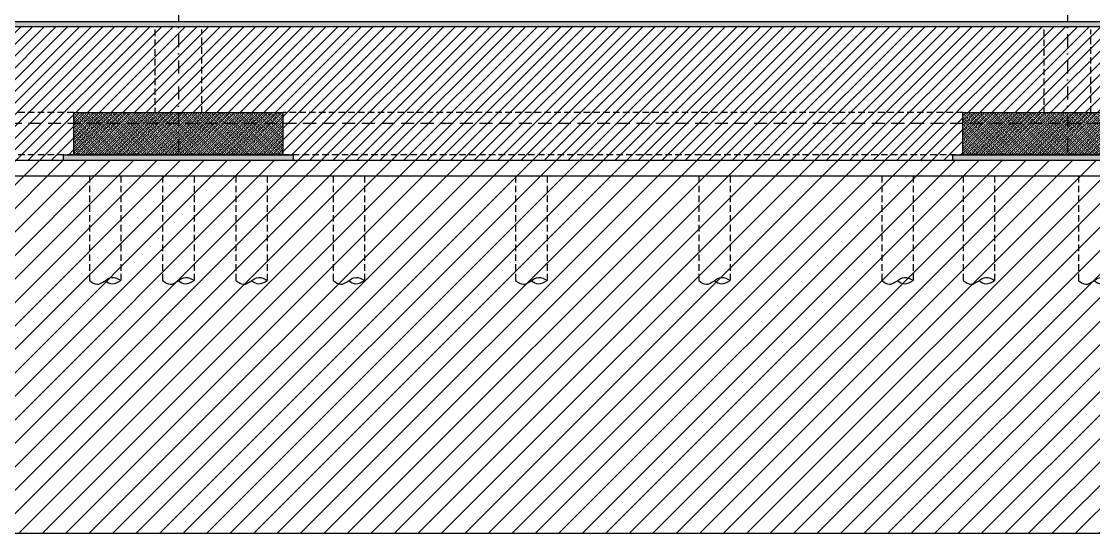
# Model space of a CAD drawing. Header units: centimetres. Extents: x 77182 to 116086, y 20619 to 33555.
# Drawn here: x 100965 to 103015, y 20940 to 21920 of the extents above; entities that cross this region are included whole.
import ezdxf

# ---------------------------------------------------------------- set-up
doc = ezdxf.new("R2010")
doc.units = ezdxf.units.CM
doc.header["$LTSCALE"] = 100
doc.linetypes.add('DASHDOT2', pattern=[0.5, 0.25, -0.125, 0, -0.125])
doc.linetypes.add('HIDDEN2', pattern=[0.1875, 0.125, -0.0625])
for name, color, linetype in [('A-ANNO-GRID', 155, 'DASHDOT2'), ('A-ELEV-01', 255, 'Continuous'), ('A-HATCH', 253, 'Continuous'), ('A-WALL-INSL', 249, 'Continuous'), ('L-TOPO', 49, 'Continuous'), ('S-CONC', 5, 'Continuous'), ('S-HTCH', 8, 'Continuous')]:
    doc.layers.add(name, color=color, linetype=linetype)

# ---------------------------------------------------------------- blocks, each defined once
blk = doc.blocks.new('JET GROUT')
at = {"linetype": 'HIDDEN2'}
for points in [[(-30, 0), (-30, -200)], [(30, 0), (30, -200)]]:
    blk.add_lwpolyline(points, dxfattribs=at)
for points, knots in [([(-30, -200), (-25.1, -203.6), (-10.8, -214), (8.9, -187.9), (24.4, -196.8), (30, -200)], [0, 0, 0, 0, 16.350848, 47.934672, 65.567386, 65.567386, 65.567386, 65.567386]), ([(0, -200.3), (4.4, -203.3), (14.5, -209.5), (24.5, -203.3), (30, -200)], [179.801197, 179.801197, 179.801197, 179.801197, 259.646208, 355.156763, 355.156763, 355.156763, 355.156763])]:
    blk.add_open_spline(points, degree=3, knots=knots)

msp = doc.modelspace()

# ---------------------------------------------------------------- hatches: boundary and pattern name
at = {"layer": 'A-HATCH'}
h = msp.add_hatch(dxfattribs=at)
h.set_pattern_fill('LINE', color=256, scale=10, angle=45, style=0)
h.set_pattern_definition([(45, (95292.908, 16351.703), (-22.45064, 22.45064), [])])
h.paths.add_polyline_path([(116038, 21785.4), (116038, 20940.3), (90438, 20940.3), (90438, 21785.4), (91458.7, 21785.4), (91458.7, 21685.4), (91608.7, 21685.4), (91608.7, 21715.4), (91478.7, 21715.4), (91478.7, 21895.4), (92218.7, 21895.4), (92218.7, 21746.4), (92063.7, 21746.4), (92063.7, 21664.4), (92049.7, 21664.4), (92049.7, 21654.4), (112280.7, 21654.4), (112280.7, 21664.4), (112265.7, 21664.4), (112265.7, 21746.4), (111809.2, 21746.4), (111809.2, 21810.4), (112114.7, 21810.4), (114922.6, 21765.4), (114923, 21785.4)])
h.paths.add_polyline_path([(91945.5, 21872.2), (91612.5, 21872.2), (91612.5, 21652.6), (91945.5, 21652.6)], flags=16)
h.paths.add_polyline_path([(106591.4, 21347.1), (106890.1, 21347.1), (106890.1, 21164.3), (106591.4, 21164.3)], flags=16)
h.paths.add_polyline_path([(95798, 21347.1), (96096.7, 21347.1), (96096.7, 21164.3), (95798, 21164.3)], flags=16)
h.paths.add_polyline_path([(93574.3, 21347.1), (93873, 21347.1), (93873, 21164.3), (93574.3, 21164.3)], flags=16)
h = msp.add_hatch(dxfattribs=at)
h.set_pattern_fill('LINE', color=256, scale=5, angle=45, style=0)
h.set_pattern_definition([(45, (95292.908, 16351.703), (-11.22532, 11.22532), [])])
h.paths.add_polyline_path([(92250.7, 21746.4), (92250.7, 21900.4), (94004.7, 21900.4), (94004.7, 21910.4), (109888.7, 21910.4), (109899.7, 21910.4), (111782.7, 21910.4), (111782.7, 21664.4), (111768.2, 21664.4), (111768.2, 21654.4), (110484.7, 21654.4), (110484.7, 21664.4), (110465.2, 21664.9), (110465.2, 21745.9), (110064.2, 21745.9), (110064.2, 21664.4), (110044.7, 21664.4), (110044.7, 21654.4), (108684.7, 21654.4), (108684.7, 21664.4), (108665.2, 21664.4), (108665.2, 21745.9), (108264.2, 21745.9), (108264.2, 21664.4), (108244.7, 21664.4), (108244.7, 21654.4), (106884.7, 21654.4), (106884.7, 21664.4), (106865.2, 21664.4), (106865.2, 21745.9), (106464.2, 21745.9), (106464.2, 21664.4), (106444.7, 21664.4), (106444.7, 21654.4), (105084.7, 21654.4), (105084.7, 21664.4), (105065.2, 21664.4), (105065.2, 21745.9), (104664.2, 21745.9), (104664.2, 21664.4), (104644.7, 21664.4), (104644.7, 21654.4), (103284.7, 21654.4), (103284.7, 21664.4), (103265.2, 21664.4), (103265.2, 21745.9), (102764.2, 21745.9), (102764.2, 21664.4), (102744.7, 21664.4), (102744.7, 21654.4), (101484.7, 21654.4), (101484.7, 21664.4), (101465.2, 21664.4), (101465.2, 21745.9), (101064.2, 21745.9), (101064.2, 21664.4), (101044.7, 21664.4), (101044.7, 21654.4), (99684.7, 21654.4), (99684.7, 21664.4), (99665.2, 21664.4), (99665.2, 21745.9), (99264.2, 21745.9), (99264.2, 21664.4), (99244.7, 21664.4), (99244.7, 21654.4), (97884.7, 21654.4), (97884.7, 21664.4), (97865.2, 21664.4), (97865.2, 21745.9), (97464.2, 21745.9), (97464.2, 21664.4), (97444.7, 21664.4), (97444.7, 21654.4), (96084.7, 21654.4), (96084.7, 21664.4), (96065.2, 21664.4), (96065.2, 21745.9), (95664.2, 21745.9), (95664.2, 21664.4), (95644.7, 21664.4), (95644.7, 21654.4), (94279.7, 21654.4), (94279.7, 21664.4), (94265.2, 21664.4), (94265.7, 21746.4)])
at = {"layer": 'S-HTCH'}
h = msp.add_hatch(dxfattribs=at)
h.set_pattern_fill('AR-CONC', color=256, scale=0.1, style=0)
h.set_pattern_definition([(50, (-37297.674, 23541.89), (18.2184669, -1.5939086), [1.905, -20.955]), (355, (-37297.674, 23541.89), (-3.5243421, 19.1056845), [1.524, -16.7640584]), (100.451445, (-37296.156, 23541.757), (14.6941247, 17.5117752), [1.6190009, -17.8090245]), (46.1842, (-37297.674, 23546.97), (27.107904, -4.2042328), [2.8575, -31.4325]), (96.635558, (-37295.415, 23546.62), (23.7404134, 24.7426125), [2.4285023, -26.713561]), (351.184151, (-37297.674, 23546.97), (23.7404134, 24.7426125), [2.2859967, -25.145973]), (21, (-37295.134, 23545.7), (15.1614391, -10.2265198), [1.905, -20.955]), (326, (-37295.134, 23545.7), (6.1802028, 18.4187966), [1.524, -16.764]), (71.451445, (-37293.87, 23544.848), (21.341642, 8.1922769), [1.6190009, -17.8089938]), (37.5, (-37297.674, 23541.89), (0.30886033, 8.4555039), [0, -16.5608, 0, -17.018, 0, -16.8275]), (7.5, (-37297.674, 23541.89), (6.68196625, 10.0180575), [0, -9.7028, 0, -16.1798, 0, -6.4135]), (327.5, (-37303.3384, 23541.89), (13.55905952, -0.5728744), [0, -6.35, 0, -19.812, 0, -26.289]), (317.5, (-37305.878, 23541.89), (14.8129181, 2.5426491), [0, -8.255, 0, -13.1572, 0, -18.669])])
h.paths.add_polyline_path([(111782.7, 21920.4), (94019.7, 21920.4), (94019.7, 21910.4), (111782.7, 21910.4)])
h = msp.add_hatch(dxfattribs=at)
h.set_pattern_fill('ANSI33', color=256, style=0, pattern_type=2)
h.set_pattern_definition([(45, (89845.261, 23427.608), (-4.490128, 4.490128), []), (45, (89849.7513, 23427.608), (-4.490128, 4.490128), [3.175, -1.5875])])
h.paths.add_polyline_path([(101064.7, 21745.4), (101464.7, 21745.4), (101464.7, 21665.4), (101064.7, 21665.4)], flags=0)
h = msp.add_hatch(dxfattribs=at)
h.set_pattern_fill('ANSI33', color=256, style=0, pattern_type=2)
h.set_pattern_definition([(45, (84445.261, 23427.608), (-4.490128, 4.490128), []), (45, (84449.7513, 23427.608), (-4.490128, 4.490128), [3.175, -1.5875])])
h.paths.add_polyline_path([(102764.7, 21745.4), (103264.7, 21745.4), (103264.7, 21665.4), (102764.7, 21665.4)], flags=0)
h = msp.add_hatch(dxfattribs=at)
h.set_pattern_fill('AR-CONC', color=256, scale=0.1, style=0)
h.set_pattern_definition([(50, (89845.261, 23206.629), (18.218467, -1.593909), [1.905, -20.955]), (355, (89845.261, 23206.629), (-3.524342, 19.105685), [1.524, -16.764058]), (100.45144, (89846.78, 23206.496), (14.694125, 17.511775), [1.619, -17.809024]), (46.1842, (89845.261, 23211.709), (27.107904, -4.204233), [2.8575, -31.4325]), (96.63556, (89847.52, 23211.358), (23.740413, 24.74261), [2.4285, -26.71356]), (351.18415, (89845.26, 23211.71), (23.740413, 24.74261), [2.285997, -25.14597]), (21, (89847.801, 23210.439), (15.16144, -10.22652), [1.905, -20.955]), (326, (89847.801, 23210.439), (6.180203, 18.418797), [1.524, -16.764]), (71.45144, (89849.065, 23209.587), (21.341642, 8.192277), [1.619, -17.808994]), (37.5, (89845.261, 23206.629), (0.3088603, 8.455504), [0, -16.5608, 0, -17.018, 0, -16.8275]), (7.5, (89845.261, 23206.629), (6.681966, 10.0180575), [0, -9.7028, 0, -16.1798, 0, -6.4135]), (327.5, (89839.597, 23206.629), (13.5590595, -0.5728744), [0, -6.35, 0, -19.812, 0, -26.289]), (317.5, (89837.057, 23206.629), (14.812918, 2.542649), [0, -8.255, 0, -13.1572, 0, -18.669])])
h.paths.add_polyline_path([(101484.7, 21664.4), (101044.7, 21664.4), (101044.7, 21654.4), (101484.7, 21654.4)])
h = msp.add_hatch(dxfattribs=at)
h.set_pattern_fill('AR-CONC', color=256, scale=0.1, style=0)
h.set_pattern_definition([(50, (91545.261, 23206.629), (18.218467, -1.593909), [1.905, -20.955]), (355, (91545.261, 23206.629), (-3.524342, 19.105685), [1.524, -16.764058]), (100.45144, (91546.78, 23206.496), (14.694125, 17.511775), [1.619, -17.809024]), (46.1842, (91545.261, 23211.709), (27.107904, -4.204233), [2.8575, -31.4325]), (96.63556, (91547.52, 23211.358), (23.740413, 24.74261), [2.4285, -26.71356]), (351.18415, (91545.26, 23211.71), (23.740413, 24.74261), [2.285997, -25.14597]), (21, (91547.801, 23210.439), (15.16144, -10.22652), [1.905, -20.955]), (326, (91547.801, 23210.439), (6.180203, 18.418797), [1.524, -16.764]), (71.45144, (91549.065, 23209.587), (21.341642, 8.192277), [1.619, -17.808994]), (37.5, (91545.261, 23206.629), (0.3088603, 8.455504), [0, -16.5608, 0, -17.018, 0, -16.8275]), (7.5, (91545.261, 23206.629), (6.681966, 10.0180575), [0, -9.7028, 0, -16.1798, 0, -6.4135]), (327.5, (91539.597, 23206.629), (13.5590595, -0.5728744), [0, -6.35, 0, -19.812, 0, -26.289]), (317.5, (91537.057, 23206.629), (14.812918, 2.542649), [0, -8.255, 0, -13.1572, 0, -18.669])])
h.paths.add_polyline_path([(103284.7, 21664.4), (102744.7, 21664.4), (102744.7, 21654.4), (103284.7, 21654.4)])

# ---------------------------------------------------------------- linework, layer by layer
at = {"layer": 'A-ANNO-GRID'}
for points in [[(101264.7, 23398.5), (101264.7, 21665.4)], [(102964.7, 23398.5), (102964.7, 21665.4)]]:
    msp.add_lwpolyline(points, dxfattribs=at)
at = {"layer": 'A-ELEV-01'}
msp.add_line((91834.7, 21624.4), (112494.7, 21624.4), dxfattribs=at)
at = {"layer": 'A-ELEV-01', "linetype": 'HIDDEN2'}
for points in [[(101219.7, 21904.4), (101219.7, 21745.4)], [(101309.7, 21745.4), (101309.7, 21904.4)], [(102919.7, 21904.4), (102919.7, 21745.4)], [(103009.7, 21745.4), (103009.7, 21904.4)], [(101064.7, 21745.4), (99664.7, 21745.4)], [(102764.7, 21745.4), (101464.7, 21745.4)], [(99664.7, 21665.4), (101064.7, 21665.4)], [(101464.7, 21665.4), (102764.7, 21665.4)]]:
    msp.add_lwpolyline(points, dxfattribs=at)
at = {"layer": 'A-HATCH'}
msp.add_lwpolyline([(92049.7, 21654.4), (112280.7, 21654.4), (112280.7, 21664.4), (112265.7, 21664.4), (112265.7, 21746.4), (111809.2, 21746.4), (111809.2, 21810.4), (112114.7, 21810.4), (114922.6, 21765.4), (114923, 21785.4), (116038, 21785.4), (116038, 20940.3), (90438, 20940.3)], dxfattribs=at)
at = {"layer": 'A-WALL-INSL', "linetype": 'HIDDEN2', "ltscale": 0.5, "const_width": 1}
for points in [[(101064.2, 21745.9), (101465.2, 21745.9), (101465.2, 21664.9), (101064.2, 21664.9)], [(102764.2, 21745.9), (103265.2, 21745.9), (103265.2, 21664.9), (102764.2, 21664.9)]]:
    msp.add_lwpolyline(points, close=True, dxfattribs=at)
at = {"layer": 'L-TOPO', "color": 1, "linetype": 'HIDDEN2', "ltscale": 2}
msp.add_lwpolyline([(91478.7, 21785.4), (92803, 21725.4), (109568.5, 21725.4), (114922.6, 21765.4)], dxfattribs=at)
at = {"layer": 'S-CONC'}
for p, q in [((104749.7, 21919.4), (94019.7, 21919.4)), ((94019.7, 21910.4), (111782.7, 21910.4))]:
    msp.add_line(p, q, dxfattribs=at)
for points in [[(101064.7, 21745.4), (101464.7, 21745.4), (101464.7, 21665.4), (101064.7, 21665.4)], [(102764.7, 21745.4), (103264.7, 21745.4), (103264.7, 21665.4), (102764.7, 21665.4)], [(101484.7, 21664.4), (101044.7, 21664.4), (101044.7, 21654.4), (101484.7, 21654.4)], [(103284.7, 21664.4), (102744.7, 21664.4), (102744.7, 21654.4), (103284.7, 21654.4)]]:
    msp.add_lwpolyline(points, close=True, dxfattribs=at)

# ---------------------------------------------------------------- block references
at = {"layer": 'A-ELEV-01'}
for p in [(101124.7, 21624.4), (101264.7, 21624.4), (101404.7, 21624.4), (101590.6, 21624.4), (101939.7, 21624.4), (102289.7, 21624.4), (102639.7, 21624.4), (102795.6, 21624.4), (103015.6, 21624.4)]:
    msp.add_blockref('JET GROUT', p, dxfattribs=at)

doc.saveas('drawing.dxf')
